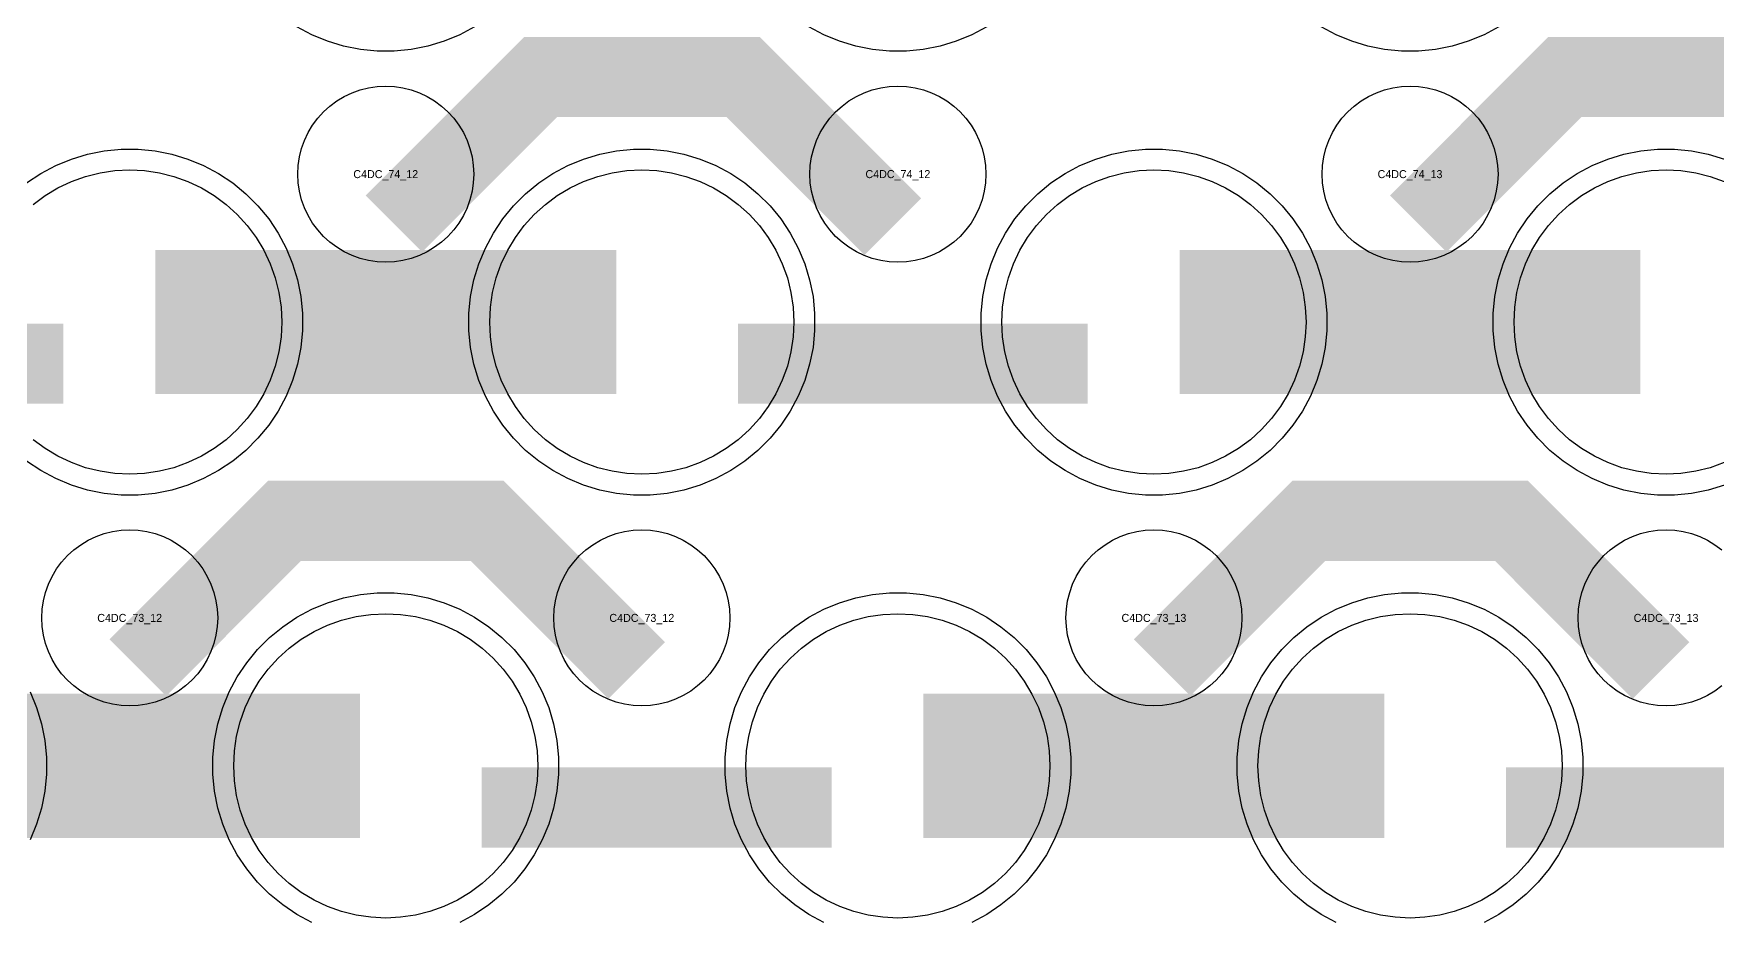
# Model space of a CAD drawing. Extents: x -11880 to 11880, y -14992 to 14992.
# Drawn here: x -8190 to -7664, y -4773 to -4496 of the extents above; entities that cross this region are included whole.
import ezdxf
from ezdxf.enums import TextEntityAlignment as Align

# ---------------------------------------------------------------- set-up
doc = ezdxf.new("R2010")
doc.units = 0
doc.header["$MEASUREMENT"] = 0
for name, color, linetype in [('GDS_775_DT_237', 138, 'CONTINUOUS'), ('RDL1_FS', 34, 'CONTINUOUS'), ('RDL_BS', 160, 'CONTINUOUS')]:
    doc.layers.add(name, color=color, linetype=linetype)

msp = doc.modelspace()

# ---------------------------------------------------------------- linework, layer by layer
at = {"layer": 'RDL1_FS'}
for points in [[(-8190.14, -4549.101), (-8186.395, -4546.323), (-8182.395, -4543.925), (-8178.181, -4541.933), (-8173.791, -4540.361), (-8169.268, -4539.229), (-8164.657, -4538.545), (-8160, -4538.316), (-8155.343, -4538.545), (-8150.732, -4539.229), (-8146.209, -4540.361), (-8141.819, -4541.933), (-8137.605, -4543.925), (-8133.605, -4546.323), (-8129.86, -4549.101), (-8126.406, -4552.231), (-8123.276, -4555.685), (-8120.498, -4559.43), (-8118.1, -4563.43), (-8116.108, -4567.644), (-8114.536, -4572.034), (-8113.404, -4576.557), (-8112.72, -4581.168), (-8112.491, -4585.825), (-8112.72, -4590.482), (-8113.404, -4595.093), (-8114.536, -4599.616), (-8116.108, -4604.006), (-8118.1, -4608.22), (-8120.498, -4612.22), (-8123.276, -4615.965), (-8126.406, -4619.419), (-8129.86, -4622.549), (-8133.605, -4625.327), (-8137.605, -4627.725), (-8141.819, -4629.717), (-8146.209, -4631.289), (-8150.732, -4632.421), (-8155.343, -4633.105), (-8160, -4633.334), (-8164.657, -4633.105), (-8169.268, -4632.421), (-8173.791, -4631.289), (-8178.181, -4629.717), (-8182.395, -4627.725), (-8186.395, -4625.327), (-8190.14, -4622.549)], [(-7661.819, -4629.717), (-7666.209, -4631.289), (-7670.732, -4632.421), (-7675.343, -4633.105), (-7680, -4633.334), (-7684.657, -4633.105), (-7689.268, -4632.421), (-7693.791, -4631.289), (-7698.181, -4629.717), (-7702.395, -4627.725), (-7706.395, -4625.327), (-7710.14, -4622.549), (-7713.594, -4619.419), (-7716.724, -4615.965), (-7719.502, -4612.22), (-7721.9, -4608.22), (-7723.892, -4604.006), (-7725.464, -4599.616), (-7726.596, -4595.093), (-7727.28, -4590.482), (-7727.509, -4585.825), (-7727.28, -4581.168), (-7726.596, -4576.557), (-7725.464, -4572.034), (-7723.892, -4567.644), (-7721.9, -4563.43), (-7719.502, -4559.43), (-7716.724, -4555.685), (-7713.594, -4552.231), (-7710.14, -4549.101), (-7706.395, -4546.323), (-7702.395, -4543.925), (-7698.181, -4541.933), (-7693.791, -4540.361), (-7689.268, -4539.229), (-7684.657, -4538.545), (-7680, -4538.316), (-7675.343, -4538.545), (-7670.732, -4539.229), (-7666.209, -4540.361), (-7661.819, -4541.933)]]:
    msp.add_lwpolyline(points, dxfattribs=at)
for points in [[(-8000, -4633.334), (-8004.657, -4633.105), (-8009.268, -4632.421), (-8013.791, -4631.289), (-8018.181, -4629.717), (-8022.395, -4627.725), (-8026.395, -4625.327), (-8030.14, -4622.549), (-8033.594, -4619.419), (-8036.724, -4615.965), (-8039.502, -4612.22), (-8041.9, -4608.22), (-8043.892, -4604.006), (-8045.464, -4599.616), (-8046.596, -4595.093), (-8047.28, -4590.482), (-8047.509, -4585.825), (-8047.28, -4581.168), (-8046.596, -4576.557), (-8045.464, -4572.034), (-8043.892, -4567.644), (-8041.9, -4563.43), (-8039.502, -4559.43), (-8036.724, -4555.685), (-8033.594, -4552.231), (-8030.14, -4549.101), (-8026.395, -4546.323), (-8022.395, -4543.925), (-8018.181, -4541.933), (-8013.791, -4540.361), (-8009.268, -4539.229), (-8004.657, -4538.545), (-8000, -4538.316), (-7995.343, -4538.545), (-7990.732, -4539.229), (-7986.209, -4540.361), (-7981.819, -4541.933), (-7977.605, -4543.925), (-7973.605, -4546.323), (-7969.86, -4549.101), (-7966.406, -4552.231), (-7963.276, -4555.685), (-7960.498, -4559.43), (-7958.1, -4563.43), (-7956.108, -4567.644), (-7954.536, -4572.034), (-7953.404, -4576.557), (-7952.72, -4581.168), (-7952.491, -4585.825), (-7952.72, -4590.482), (-7953.404, -4595.093), (-7954.536, -4599.616), (-7956.108, -4604.006), (-7958.1, -4608.22), (-7960.498, -4612.22), (-7963.276, -4615.965), (-7966.406, -4619.419), (-7969.86, -4622.549), (-7973.605, -4625.327), (-7977.605, -4627.725), (-7981.819, -4629.717), (-7986.209, -4631.289), (-7990.732, -4632.421), (-7995.343, -4633.105)], [(-7840, -4633.334), (-7844.657, -4633.105), (-7849.268, -4632.421), (-7853.791, -4631.289), (-7858.181, -4629.717), (-7862.395, -4627.725), (-7866.395, -4625.327), (-7870.14, -4622.549), (-7873.594, -4619.419), (-7876.724, -4615.965), (-7879.502, -4612.22), (-7881.9, -4608.22), (-7883.892, -4604.006), (-7885.464, -4599.616), (-7886.596, -4595.093), (-7887.28, -4590.482), (-7887.509, -4585.825), (-7887.28, -4581.168), (-7886.596, -4576.557), (-7885.464, -4572.034), (-7883.892, -4567.644), (-7881.9, -4563.43), (-7879.502, -4559.43), (-7876.724, -4555.685), (-7873.594, -4552.231), (-7870.14, -4549.101), (-7866.395, -4546.323), (-7862.395, -4543.925), (-7858.181, -4541.933), (-7853.791, -4540.361), (-7849.268, -4539.229), (-7844.657, -4538.545), (-7840, -4538.316), (-7835.343, -4538.545), (-7830.732, -4539.229), (-7826.209, -4540.361), (-7821.819, -4541.933), (-7817.605, -4543.925), (-7813.605, -4546.323), (-7809.86, -4549.101), (-7806.406, -4552.231), (-7803.276, -4555.685), (-7800.498, -4559.43), (-7798.1, -4563.43), (-7796.108, -4567.644), (-7794.536, -4572.034), (-7793.404, -4576.557), (-7792.72, -4581.168), (-7792.491, -4585.825), (-7792.72, -4590.482), (-7793.404, -4595.093), (-7794.536, -4599.616), (-7796.108, -4604.006), (-7798.1, -4608.22), (-7800.498, -4612.22), (-7803.276, -4615.965), (-7806.406, -4619.419), (-7809.86, -4622.549), (-7813.605, -4625.327), (-7817.605, -4627.725), (-7821.819, -4629.717), (-7826.209, -4631.289), (-7830.732, -4632.421), (-7835.343, -4633.105)], [(-8080, -4771.894), (-8084.657, -4771.665), (-8089.268, -4770.981), (-8093.791, -4769.849), (-8098.181, -4768.277), (-8102.395, -4766.285), (-8106.395, -4763.887), (-8110.14, -4761.109), (-8113.594, -4757.979), (-8116.724, -4754.525), (-8119.502, -4750.78), (-8121.9, -4746.78), (-8123.892, -4742.566), (-8125.464, -4738.176), (-8126.596, -4733.653), (-8127.28, -4729.042), (-8127.509, -4724.385), (-8127.28, -4719.728), (-8126.596, -4715.117), (-8125.464, -4710.594), (-8123.892, -4706.204), (-8121.9, -4701.99), (-8119.502, -4697.99), (-8116.724, -4694.245), (-8113.594, -4690.791), (-8110.14, -4687.661), (-8106.395, -4684.883), (-8102.395, -4682.485), (-8098.181, -4680.493), (-8093.791, -4678.921), (-8089.268, -4677.789), (-8084.657, -4677.105), (-8080, -4676.876), (-8075.343, -4677.105), (-8070.732, -4677.789), (-8066.209, -4678.921), (-8061.819, -4680.493), (-8057.605, -4682.485), (-8053.605, -4684.883), (-8049.86, -4687.661), (-8046.406, -4690.791), (-8043.276, -4694.245), (-8040.498, -4697.99), (-8038.1, -4701.99), (-8036.108, -4706.204), (-8034.536, -4710.594), (-8033.404, -4715.117), (-8032.72, -4719.728), (-8032.491, -4724.385), (-8032.72, -4729.042), (-8033.404, -4733.653), (-8034.536, -4738.176), (-8036.108, -4742.566), (-8038.1, -4746.78), (-8040.498, -4750.78), (-8043.276, -4754.525), (-8046.406, -4757.979), (-8049.86, -4761.109), (-8053.605, -4763.887), (-8057.605, -4766.285), (-8061.819, -4768.277), (-8066.209, -4769.849), (-8070.732, -4770.981), (-8075.343, -4771.665)], [(-7920, -4771.894), (-7924.657, -4771.665), (-7929.268, -4770.981), (-7933.791, -4769.849), (-7938.181, -4768.277), (-7942.395, -4766.285), (-7946.395, -4763.887), (-7950.14, -4761.109), (-7953.594, -4757.979), (-7956.724, -4754.525), (-7959.502, -4750.78), (-7961.9, -4746.78), (-7963.892, -4742.566), (-7965.464, -4738.176), (-7966.596, -4733.653), (-7967.28, -4729.042), (-7967.509, -4724.385), (-7967.28, -4719.728), (-7966.596, -4715.117), (-7965.464, -4710.594), (-7963.892, -4706.204), (-7961.9, -4701.99), (-7959.502, -4697.99), (-7956.724, -4694.245), (-7953.594, -4690.791), (-7950.14, -4687.661), (-7946.395, -4684.883), (-7942.395, -4682.485), (-7938.181, -4680.493), (-7933.791, -4678.921), (-7929.268, -4677.789), (-7924.657, -4677.105), (-7920, -4676.876), (-7915.343, -4677.105), (-7910.732, -4677.789), (-7906.209, -4678.921), (-7901.819, -4680.493), (-7897.605, -4682.485), (-7893.605, -4684.883), (-7889.86, -4687.661), (-7886.406, -4690.791), (-7883.276, -4694.245), (-7880.498, -4697.99), (-7878.1, -4701.99), (-7876.108, -4706.204), (-7874.536, -4710.594), (-7873.404, -4715.117), (-7872.72, -4719.728), (-7872.491, -4724.385), (-7872.72, -4729.042), (-7873.404, -4733.653), (-7874.536, -4738.176), (-7876.108, -4742.566), (-7878.1, -4746.78), (-7880.498, -4750.78), (-7883.276, -4754.525), (-7886.406, -4757.979), (-7889.86, -4761.109), (-7893.605, -4763.887), (-7897.605, -4766.285), (-7901.819, -4768.277), (-7906.209, -4769.849), (-7910.732, -4770.981), (-7915.343, -4771.665)], [(-7760, -4771.894), (-7764.657, -4771.665), (-7769.268, -4770.981), (-7773.791, -4769.849), (-7778.181, -4768.277), (-7782.395, -4766.285), (-7786.395, -4763.887), (-7790.14, -4761.109), (-7793.594, -4757.979), (-7796.724, -4754.525), (-7799.502, -4750.78), (-7801.9, -4746.78), (-7803.892, -4742.566), (-7805.464, -4738.176), (-7806.596, -4733.653), (-7807.28, -4729.042), (-7807.509, -4724.385), (-7807.28, -4719.728), (-7806.596, -4715.117), (-7805.464, -4710.594), (-7803.892, -4706.204), (-7801.9, -4701.99), (-7799.502, -4697.99), (-7796.724, -4694.245), (-7793.594, -4690.791), (-7790.14, -4687.661), (-7786.395, -4684.883), (-7782.395, -4682.485), (-7778.181, -4680.493), (-7773.791, -4678.921), (-7769.268, -4677.789), (-7764.657, -4677.105), (-7760, -4676.876), (-7755.343, -4677.105), (-7750.732, -4677.789), (-7746.209, -4678.921), (-7741.819, -4680.493), (-7737.605, -4682.485), (-7733.605, -4684.883), (-7729.86, -4687.661), (-7726.406, -4690.791), (-7723.276, -4694.245), (-7720.498, -4697.99), (-7718.1, -4701.99), (-7716.108, -4706.204), (-7714.536, -4710.594), (-7713.404, -4715.117), (-7712.72, -4719.728), (-7712.491, -4724.385), (-7712.72, -4729.042), (-7713.404, -4733.653), (-7714.536, -4738.176), (-7716.108, -4742.566), (-7718.1, -4746.78), (-7720.498, -4750.78), (-7723.276, -4754.525), (-7726.406, -4757.979), (-7729.86, -4761.109), (-7733.605, -4763.887), (-7737.605, -4766.285), (-7741.819, -4768.277), (-7746.209, -4769.849), (-7750.732, -4770.981), (-7755.343, -4771.665)]]:
    msp.add_lwpolyline(points, close=True, dxfattribs=at)
for points in [[(-8151.998, -4585.825, 45, 45, 0), (-8079.998, -4585.825, 45, 45, 0)], [(-8079.998, -4585.825, 45, 45, 0), (-8007.998, -4585.825, 45, 45, 0)], [(-7831.998, -4585.825, 45, 45, 0), (-7759.998, -4585.825, 45, 45, 0)], [(-7759.998, -4585.825, 45, 45, 0), (-7687.998, -4585.825, 45, 45, 0)], [(-8231.998, -4724.385, 45, 45, 0), (-8159.998, -4724.385, 45, 45, 0)], [(-8159.998, -4724.385, 45, 45, 0), (-8087.998, -4724.385, 45, 45, 0)], [(-7911.998, -4724.385, 45, 45, 0), (-7839.998, -4724.385, 45, 45, 0)], [(-7839.998, -4724.385, 45, 45, 0), (-7767.998, -4724.385, 45, 45, 0)]]:
    msp.add_lwpolyline(points, format="xyseb", dxfattribs=at)
at = {"layer": 'RDL_BS', "color": 240, "true_color": 0xed1f24}
for points in [[(-8052.223, -4493.643), (-8056.885, -4496.135), (-8061.795, -4498.166), (-8066.835, -4499.697), (-8072.062, -4500.743), (-8077.356, -4501.26), (-8082.644, -4501.26), (-8087.938, -4500.743), (-8093.165, -4499.697), (-8098.205, -4498.166), (-8103.115, -4496.135), (-8107.777, -4493.643)], [(-7892.223, -4493.643), (-7896.885, -4496.135), (-7901.795, -4498.166), (-7906.835, -4499.697), (-7912.062, -4500.743), (-7917.356, -4501.26), (-7922.644, -4501.26), (-7927.938, -4500.743), (-7933.165, -4499.697), (-7938.205, -4498.166), (-7943.115, -4496.135), (-7947.777, -4493.643)], [(-7732.223, -4493.643), (-7736.885, -4496.135), (-7741.795, -4498.166), (-7746.835, -4499.697), (-7752.062, -4500.743), (-7757.356, -4501.26), (-7762.644, -4501.26), (-7767.938, -4500.743), (-7773.165, -4499.697), (-7778.205, -4498.166), (-7783.115, -4496.135), (-7787.777, -4493.643)]]:
    msp.add_lwpolyline(points, dxfattribs=at)
at = {"layer": 'RDL_BS'}
for points in [[(-8077.438, -4555.139, 25, 25, 0), (-8031.623, -4509.324, 25, 25, 0), (-7998.07, -4509.324, 25, 25, 0)], [(-7921.599, -4556.038, 25, 25, 0), (-7968.313, -4509.324, 25, 25, 0), (-7998.071, -4509.324, 25, 25, 0)], [(-7757.438, -4555.139, 25, 25, 0), (-7711.623, -4509.324, 25, 25, 0), (-7678.07, -4509.324, 25, 25, 0)], [(-7601.599, -4556.038, 25, 25, 0), (-7648.313, -4509.324, 25, 25, 0), (-7678.071, -4509.324, 25, 25, 0)], [(-8289.984, -4598.838, 25, 25, 0), (-8180.719, -4598.838, 25, 25, 0)], [(-7969.984, -4598.838, 25, 25, 0), (-7860.719, -4598.838, 25, 25, 0)], [(-8157.438, -4693.699, 25, 25, 0), (-8111.623, -4647.884, 25, 25, 0), (-8078.07, -4647.884, 25, 25, 0)], [(-8001.599, -4694.598, 25, 25, 0), (-8048.313, -4647.884, 25, 25, 0), (-8078.071, -4647.884, 25, 25, 0)], [(-7837.438, -4693.699, 25, 25, 0), (-7791.623, -4647.884, 25, 25, 0), (-7758.07, -4647.884, 25, 25, 0)], [(-7681.599, -4694.598, 25, 25, 0), (-7728.313, -4647.884, 25, 25, 0), (-7758.071, -4647.884, 25, 25, 0)], [(-8049.984, -4737.398, 25, 25, 0), (-7940.719, -4737.398, 25, 25, 0)], [(-7729.984, -4737.398, 25, 25, 0), (-7620.719, -4737.398, 25, 25, 0)]]:
    msp.add_lwpolyline(points, format="xyseb", dxfattribs=at)
for points in [[(-8080, -4567.131), (-8082.693, -4566.999), (-8085.365, -4566.603), (-8087.984, -4565.946), (-8090.519, -4565.039), (-8092.956, -4563.887), (-8095.28, -4562.494), (-8097.443, -4560.891), (-8099.442, -4559.079), (-8101.254, -4557.08), (-8102.857, -4554.917), (-8104.25, -4552.593), (-8105.402, -4550.156), (-8106.309, -4547.621), (-8106.966, -4545.002), (-8107.362, -4542.33), (-8107.494, -4539.637), (-8107.362, -4536.944), (-8106.966, -4534.272), (-8106.309, -4531.653), (-8105.402, -4529.118), (-8104.25, -4526.681), (-8102.857, -4524.357), (-8101.254, -4522.194), (-8099.442, -4520.195), (-8097.443, -4518.383), (-8095.28, -4516.78), (-8092.956, -4515.387), (-8090.519, -4514.235), (-8087.984, -4513.328), (-8085.365, -4512.671), (-8082.693, -4512.275), (-8080, -4512.143), (-8077.307, -4512.275), (-8074.635, -4512.671), (-8072.016, -4513.328), (-8069.481, -4514.235), (-8067.044, -4515.387), (-8064.72, -4516.78), (-8062.557, -4518.383), (-8060.558, -4520.195), (-8058.746, -4522.194), (-8057.143, -4524.357), (-8055.75, -4526.681), (-8054.598, -4529.118), (-8053.691, -4531.653), (-8053.034, -4534.272), (-8052.638, -4536.944), (-8052.506, -4539.637), (-8052.638, -4542.33), (-8053.034, -4545.002), (-8053.691, -4547.621), (-8054.598, -4550.156), (-8055.75, -4552.593), (-8057.143, -4554.917), (-8058.746, -4557.08), (-8060.558, -4559.079), (-8062.557, -4560.891), (-8064.72, -4562.494), (-8067.044, -4563.887), (-8069.481, -4565.039), (-8072.016, -4565.946), (-8074.635, -4566.603), (-8077.307, -4566.999)], [(-7920, -4567.131), (-7922.693, -4566.999), (-7925.365, -4566.603), (-7927.984, -4565.946), (-7930.519, -4565.039), (-7932.956, -4563.887), (-7935.28, -4562.494), (-7937.443, -4560.891), (-7939.442, -4559.079), (-7941.254, -4557.08), (-7942.857, -4554.917), (-7944.25, -4552.593), (-7945.402, -4550.156), (-7946.309, -4547.621), (-7946.966, -4545.002), (-7947.362, -4542.33), (-7947.494, -4539.637), (-7947.362, -4536.944), (-7946.966, -4534.272), (-7946.309, -4531.653), (-7945.402, -4529.118), (-7944.25, -4526.681), (-7942.857, -4524.357), (-7941.254, -4522.194), (-7939.442, -4520.195), (-7937.443, -4518.383), (-7935.28, -4516.78), (-7932.956, -4515.387), (-7930.519, -4514.235), (-7927.984, -4513.328), (-7925.365, -4512.671), (-7922.693, -4512.275), (-7920, -4512.143), (-7917.307, -4512.275), (-7914.635, -4512.671), (-7912.016, -4513.328), (-7909.481, -4514.235), (-7907.044, -4515.387), (-7904.72, -4516.78), (-7902.557, -4518.383), (-7900.558, -4520.195), (-7898.746, -4522.194), (-7897.143, -4524.357), (-7895.75, -4526.681), (-7894.598, -4529.118), (-7893.691, -4531.653), (-7893.034, -4534.272), (-7892.638, -4536.944), (-7892.506, -4539.637), (-7892.638, -4542.33), (-7893.034, -4545.002), (-7893.691, -4547.621), (-7894.598, -4550.156), (-7895.75, -4552.593), (-7897.143, -4554.917), (-7898.746, -4557.08), (-7900.558, -4559.079), (-7902.557, -4560.891), (-7904.72, -4562.494), (-7907.044, -4563.887), (-7909.481, -4565.039), (-7912.016, -4565.946), (-7914.635, -4566.603), (-7917.307, -4566.999)], [(-7760, -4567.131), (-7762.693, -4566.999), (-7765.365, -4566.603), (-7767.984, -4565.946), (-7770.519, -4565.039), (-7772.956, -4563.887), (-7775.28, -4562.494), (-7777.443, -4560.891), (-7779.442, -4559.079), (-7781.254, -4557.08), (-7782.857, -4554.917), (-7784.25, -4552.593), (-7785.402, -4550.156), (-7786.309, -4547.621), (-7786.966, -4545.002), (-7787.362, -4542.33), (-7787.494, -4539.637), (-7787.362, -4536.944), (-7786.966, -4534.272), (-7786.309, -4531.653), (-7785.402, -4529.118), (-7784.25, -4526.681), (-7782.857, -4524.357), (-7781.254, -4522.194), (-7779.442, -4520.195), (-7777.443, -4518.383), (-7775.28, -4516.78), (-7772.956, -4515.387), (-7770.519, -4514.235), (-7767.984, -4513.328), (-7765.365, -4512.671), (-7762.693, -4512.275), (-7760, -4512.143), (-7757.307, -4512.275), (-7754.635, -4512.671), (-7752.016, -4513.328), (-7749.481, -4514.235), (-7747.044, -4515.387), (-7744.72, -4516.78), (-7742.557, -4518.383), (-7740.558, -4520.195), (-7738.746, -4522.194), (-7737.143, -4524.357), (-7735.75, -4526.681), (-7734.598, -4529.118), (-7733.691, -4531.653), (-7733.034, -4534.272), (-7732.638, -4536.944), (-7732.506, -4539.637), (-7732.638, -4542.33), (-7733.034, -4545.002), (-7733.691, -4547.621), (-7734.598, -4550.156), (-7735.75, -4552.593), (-7737.143, -4554.917), (-7738.746, -4557.08), (-7740.558, -4559.079), (-7742.557, -4560.891), (-7744.72, -4562.494), (-7747.044, -4563.887), (-7749.481, -4565.039), (-7752.016, -4565.946), (-7754.635, -4566.603), (-7757.307, -4566.999)], [(-8002.644, -4639.825), (-8007.938, -4639.308), (-8013.165, -4638.262), (-8018.205, -4636.731), (-8023.115, -4634.7), (-8027.777, -4632.208), (-8032.191, -4629.261), (-8036.292, -4625.899), (-8040.074, -4622.117), (-8043.436, -4618.016), (-8046.383, -4613.602), (-8048.875, -4608.94), (-8050.906, -4604.03), (-8052.437, -4598.99), (-8053.483, -4593.763), (-8054, -4588.469), (-8054, -4583.181), (-8053.483, -4577.887), (-8052.437, -4572.66), (-8050.906, -4567.62), (-8048.875, -4562.71), (-8046.383, -4558.048), (-8043.436, -4553.634), (-8040.074, -4549.533), (-8036.292, -4545.751), (-8032.191, -4542.389), (-8027.777, -4539.442), (-8023.115, -4536.95), (-8018.205, -4534.919), (-8013.165, -4533.388), (-8007.938, -4532.342), (-8002.644, -4531.825), (-7997.356, -4531.825), (-7992.062, -4532.342), (-7986.835, -4533.388), (-7981.795, -4534.919), (-7976.885, -4536.95), (-7972.223, -4539.442), (-7967.809, -4542.389), (-7963.708, -4545.751), (-7959.926, -4549.533), (-7956.564, -4553.634), (-7953.617, -4558.048), (-7951.125, -4562.71), (-7949.094, -4567.62), (-7947.563, -4572.66), (-7946.517, -4577.887), (-7946, -4583.181), (-7946, -4588.469), (-7946.517, -4593.763), (-7947.563, -4598.99), (-7949.094, -4604.03), (-7951.125, -4608.94), (-7953.617, -4613.602), (-7956.564, -4618.016), (-7959.926, -4622.117), (-7963.708, -4625.899), (-7967.809, -4629.261), (-7972.223, -4632.208), (-7976.885, -4634.7), (-7981.795, -4636.731), (-7986.835, -4638.262), (-7992.062, -4639.308), (-7997.356, -4639.825)], [(-7842.644, -4639.825), (-7847.938, -4639.308), (-7853.165, -4638.262), (-7858.205, -4636.731), (-7863.115, -4634.7), (-7867.777, -4632.208), (-7872.191, -4629.261), (-7876.292, -4625.899), (-7880.074, -4622.117), (-7883.436, -4618.016), (-7886.383, -4613.602), (-7888.875, -4608.94), (-7890.906, -4604.03), (-7892.437, -4598.99), (-7893.483, -4593.763), (-7894, -4588.469), (-7894, -4583.181), (-7893.483, -4577.887), (-7892.437, -4572.66), (-7890.906, -4567.62), (-7888.875, -4562.71), (-7886.383, -4558.048), (-7883.436, -4553.634), (-7880.074, -4549.533), (-7876.292, -4545.751), (-7872.191, -4542.389), (-7867.777, -4539.442), (-7863.115, -4536.95), (-7858.205, -4534.919), (-7853.165, -4533.388), (-7847.938, -4532.342), (-7842.644, -4531.825), (-7837.356, -4531.825), (-7832.062, -4532.342), (-7826.835, -4533.388), (-7821.795, -4534.919), (-7816.885, -4536.95), (-7812.223, -4539.442), (-7807.809, -4542.389), (-7803.708, -4545.751), (-7799.926, -4549.533), (-7796.564, -4553.634), (-7793.617, -4558.048), (-7791.125, -4562.71), (-7789.094, -4567.62), (-7787.563, -4572.66), (-7786.517, -4577.887), (-7786, -4583.181), (-7786, -4588.469), (-7786.517, -4593.763), (-7787.563, -4598.99), (-7789.094, -4604.03), (-7791.125, -4608.94), (-7793.617, -4613.602), (-7796.564, -4618.016), (-7799.926, -4622.117), (-7803.708, -4625.899), (-7807.809, -4629.261), (-7812.223, -4632.208), (-7816.885, -4634.7), (-7821.795, -4636.731), (-7826.835, -4638.262), (-7832.062, -4639.308), (-7837.356, -4639.825)], [(-8160, -4705.691), (-8162.693, -4705.559), (-8165.365, -4705.163), (-8167.984, -4704.506), (-8170.519, -4703.599), (-8172.956, -4702.447), (-8175.28, -4701.054), (-8177.443, -4699.451), (-8179.442, -4697.639), (-8181.254, -4695.64), (-8182.857, -4693.477), (-8184.25, -4691.153), (-8185.402, -4688.716), (-8186.309, -4686.181), (-8186.966, -4683.562), (-8187.362, -4680.89), (-8187.494, -4678.197), (-8187.362, -4675.504), (-8186.966, -4672.832), (-8186.309, -4670.213), (-8185.402, -4667.678), (-8184.25, -4665.241), (-8182.857, -4662.917), (-8181.254, -4660.754), (-8179.442, -4658.755), (-8177.443, -4656.943), (-8175.28, -4655.34), (-8172.956, -4653.947), (-8170.519, -4652.795), (-8167.984, -4651.888), (-8165.365, -4651.231), (-8162.693, -4650.835), (-8160, -4650.703), (-8157.307, -4650.835), (-8154.635, -4651.231), (-8152.016, -4651.888), (-8149.481, -4652.795), (-8147.044, -4653.947), (-8144.72, -4655.34), (-8142.557, -4656.943), (-8140.558, -4658.755), (-8138.746, -4660.754), (-8137.143, -4662.917), (-8135.75, -4665.241), (-8134.598, -4667.678), (-8133.691, -4670.213), (-8133.034, -4672.832), (-8132.638, -4675.504), (-8132.506, -4678.197), (-8132.638, -4680.89), (-8133.034, -4683.562), (-8133.691, -4686.181), (-8134.598, -4688.716), (-8135.75, -4691.153), (-8137.143, -4693.477), (-8138.746, -4695.64), (-8140.558, -4697.639), (-8142.557, -4699.451), (-8144.72, -4701.054), (-8147.044, -4702.447), (-8149.481, -4703.599), (-8152.016, -4704.506), (-8154.635, -4705.163), (-8157.307, -4705.559)], [(-8000, -4705.691), (-8002.693, -4705.559), (-8005.365, -4705.163), (-8007.984, -4704.506), (-8010.519, -4703.599), (-8012.956, -4702.447), (-8015.28, -4701.054), (-8017.443, -4699.451), (-8019.442, -4697.639), (-8021.254, -4695.64), (-8022.857, -4693.477), (-8024.25, -4691.153), (-8025.402, -4688.716), (-8026.309, -4686.181), (-8026.966, -4683.562), (-8027.362, -4680.89), (-8027.494, -4678.197), (-8027.362, -4675.504), (-8026.966, -4672.832), (-8026.309, -4670.213), (-8025.402, -4667.678), (-8024.25, -4665.241), (-8022.857, -4662.917), (-8021.254, -4660.754), (-8019.442, -4658.755), (-8017.443, -4656.943), (-8015.28, -4655.34), (-8012.956, -4653.947), (-8010.519, -4652.795), (-8007.984, -4651.888), (-8005.365, -4651.231), (-8002.693, -4650.835), (-8000, -4650.703), (-7997.307, -4650.835), (-7994.635, -4651.231), (-7992.016, -4651.888), (-7989.481, -4652.795), (-7987.044, -4653.947), (-7984.72, -4655.34), (-7982.557, -4656.943), (-7980.558, -4658.755), (-7978.746, -4660.754), (-7977.143, -4662.917), (-7975.75, -4665.241), (-7974.598, -4667.678), (-7973.691, -4670.213), (-7973.034, -4672.832), (-7972.638, -4675.504), (-7972.506, -4678.197), (-7972.638, -4680.89), (-7973.034, -4683.562), (-7973.691, -4686.181), (-7974.598, -4688.716), (-7975.75, -4691.153), (-7977.143, -4693.477), (-7978.746, -4695.64), (-7980.558, -4697.639), (-7982.557, -4699.451), (-7984.72, -4701.054), (-7987.044, -4702.447), (-7989.481, -4703.599), (-7992.016, -4704.506), (-7994.635, -4705.163), (-7997.307, -4705.559)], [(-7840, -4705.691), (-7842.693, -4705.559), (-7845.365, -4705.163), (-7847.984, -4704.506), (-7850.519, -4703.599), (-7852.956, -4702.447), (-7855.28, -4701.054), (-7857.443, -4699.451), (-7859.442, -4697.639), (-7861.254, -4695.64), (-7862.857, -4693.477), (-7864.25, -4691.153), (-7865.402, -4688.716), (-7866.309, -4686.181), (-7866.966, -4683.562), (-7867.362, -4680.89), (-7867.494, -4678.197), (-7867.362, -4675.504), (-7866.966, -4672.832), (-7866.309, -4670.213), (-7865.402, -4667.678), (-7864.25, -4665.241), (-7862.857, -4662.917), (-7861.254, -4660.754), (-7859.442, -4658.755), (-7857.443, -4656.943), (-7855.28, -4655.34), (-7852.956, -4653.947), (-7850.519, -4652.795), (-7847.984, -4651.888), (-7845.365, -4651.231), (-7842.693, -4650.835), (-7840, -4650.703), (-7837.307, -4650.835), (-7834.635, -4651.231), (-7832.016, -4651.888), (-7829.481, -4652.795), (-7827.044, -4653.947), (-7824.72, -4655.34), (-7822.557, -4656.943), (-7820.558, -4658.755), (-7818.746, -4660.754), (-7817.143, -4662.917), (-7815.75, -4665.241), (-7814.598, -4667.678), (-7813.691, -4670.213), (-7813.034, -4672.832), (-7812.638, -4675.504), (-7812.506, -4678.197), (-7812.638, -4680.89), (-7813.034, -4683.562), (-7813.691, -4686.181), (-7814.598, -4688.716), (-7815.75, -4691.153), (-7817.143, -4693.477), (-7818.746, -4695.64), (-7820.558, -4697.639), (-7822.557, -4699.451), (-7824.72, -4701.054), (-7827.044, -4702.447), (-7829.481, -4703.599), (-7832.016, -4704.506), (-7834.635, -4705.163), (-7837.307, -4705.559)]]:
    msp.add_lwpolyline(points, close=True, dxfattribs=at)
for points in [[(-8192.191, -4542.389), (-8187.777, -4539.442), (-8183.115, -4536.95), (-8178.205, -4534.919), (-8173.165, -4533.388), (-8167.938, -4532.342), (-8162.644, -4531.825), (-8157.356, -4531.825), (-8152.062, -4532.342), (-8146.835, -4533.388), (-8141.795, -4534.919), (-8136.885, -4536.95), (-8132.223, -4539.442), (-8127.809, -4542.389), (-8123.708, -4545.751), (-8119.926, -4549.533), (-8116.564, -4553.634), (-8113.617, -4558.048), (-8111.125, -4562.71), (-8109.094, -4567.62), (-8107.563, -4572.66), (-8106.517, -4577.887), (-8106, -4583.181), (-8106, -4588.469), (-8106.517, -4593.763), (-8107.563, -4598.99), (-8109.094, -4604.03), (-8111.125, -4608.94), (-8113.617, -4613.602), (-8116.564, -4618.016), (-8119.926, -4622.117), (-8123.708, -4625.899), (-8127.809, -4629.261), (-8132.223, -4632.208), (-8136.885, -4634.7), (-8141.795, -4636.731), (-8146.835, -4638.262), (-8152.062, -4639.308), (-8157.356, -4639.825), (-8162.644, -4639.825), (-8167.938, -4639.308), (-8173.165, -4638.262), (-8178.205, -4636.731), (-8183.115, -4634.7), (-8187.777, -4632.208), (-8192.191, -4629.261)], [(-7661.795, -4636.731), (-7666.835, -4638.262), (-7672.062, -4639.308), (-7677.356, -4639.825), (-7682.644, -4639.825), (-7687.938, -4639.308), (-7693.165, -4638.262), (-7698.205, -4636.731), (-7703.115, -4634.7), (-7707.777, -4632.208), (-7712.191, -4629.261), (-7716.292, -4625.899), (-7720.074, -4622.117), (-7723.436, -4618.016), (-7726.383, -4613.602), (-7728.875, -4608.94), (-7730.906, -4604.03), (-7732.437, -4598.99), (-7733.483, -4593.763), (-7734, -4588.469), (-7734, -4583.181), (-7733.483, -4577.887), (-7732.437, -4572.66), (-7730.906, -4567.62), (-7728.875, -4562.71), (-7726.383, -4558.048), (-7723.436, -4553.634), (-7720.074, -4549.533), (-7716.292, -4545.751), (-7712.191, -4542.389), (-7707.777, -4539.442), (-7703.115, -4536.95), (-7698.205, -4534.919), (-7693.165, -4533.388), (-7687.938, -4532.342), (-7682.644, -4531.825), (-7677.356, -4531.825), (-7672.062, -4532.342), (-7666.835, -4533.388), (-7661.795, -4534.919)], [(-7662.557, -4699.451), (-7664.72, -4701.054), (-7667.044, -4702.447), (-7669.481, -4703.599), (-7672.016, -4704.506), (-7674.635, -4705.163), (-7677.307, -4705.559), (-7680, -4705.691), (-7682.693, -4705.559), (-7685.365, -4705.163), (-7687.984, -4704.506), (-7690.519, -4703.599), (-7692.956, -4702.447), (-7695.28, -4701.054), (-7697.443, -4699.451), (-7699.442, -4697.639), (-7701.254, -4695.64), (-7702.857, -4693.477), (-7704.25, -4691.153), (-7705.402, -4688.716), (-7706.309, -4686.181), (-7706.966, -4683.562), (-7707.362, -4680.89), (-7707.494, -4678.197), (-7707.362, -4675.504), (-7706.966, -4672.832), (-7706.309, -4670.213), (-7705.402, -4667.678), (-7704.25, -4665.241), (-7702.857, -4662.917), (-7701.254, -4660.754), (-7699.442, -4658.755), (-7697.443, -4656.943), (-7695.28, -4655.34), (-7692.956, -4653.947), (-7690.519, -4652.795), (-7687.984, -4651.888), (-7685.365, -4651.231), (-7682.693, -4650.835), (-7680, -4650.703), (-7677.307, -4650.835), (-7674.635, -4651.231), (-7672.016, -4651.888), (-7669.481, -4652.795), (-7667.044, -4653.947), (-7664.72, -4655.34), (-7662.557, -4656.943)], [(-8103.115, -4773.26), (-8107.777, -4770.768), (-8112.191, -4767.821), (-8116.292, -4764.459), (-8120.074, -4760.677), (-8123.436, -4756.576), (-8126.383, -4752.162), (-8128.875, -4747.5), (-8130.906, -4742.59), (-8132.437, -4737.55), (-8133.483, -4732.323), (-8134, -4727.029), (-8134, -4721.741), (-8133.483, -4716.447), (-8132.437, -4711.22), (-8130.906, -4706.18), (-8128.875, -4701.27), (-8126.383, -4696.608), (-8123.436, -4692.194), (-8120.074, -4688.093), (-8116.292, -4684.311), (-8112.191, -4680.949), (-8107.777, -4678.002), (-8103.115, -4675.51), (-8098.205, -4673.479), (-8093.165, -4671.948), (-8087.938, -4670.902), (-8082.644, -4670.385), (-8077.356, -4670.385), (-8072.062, -4670.902), (-8066.835, -4671.948), (-8061.795, -4673.479), (-8056.885, -4675.51), (-8052.223, -4678.002), (-8047.809, -4680.949), (-8043.708, -4684.311), (-8039.926, -4688.093), (-8036.564, -4692.194), (-8033.617, -4696.608), (-8031.125, -4701.27), (-8029.094, -4706.18), (-8027.563, -4711.22), (-8026.517, -4716.447), (-8026, -4721.741), (-8026, -4727.029), (-8026.517, -4732.323), (-8027.563, -4737.55), (-8029.094, -4742.59), (-8031.125, -4747.5), (-8033.617, -4752.162), (-8036.564, -4756.576), (-8039.926, -4760.677), (-8043.708, -4764.459), (-8047.809, -4767.821), (-8052.223, -4770.768), (-8056.885, -4773.26)], [(-7943.115, -4773.26), (-7947.777, -4770.768), (-7952.191, -4767.821), (-7956.292, -4764.459), (-7960.074, -4760.677), (-7963.436, -4756.576), (-7966.383, -4752.162), (-7968.875, -4747.5), (-7970.906, -4742.59), (-7972.437, -4737.55), (-7973.483, -4732.323), (-7974, -4727.029), (-7974, -4721.741), (-7973.483, -4716.447), (-7972.437, -4711.22), (-7970.906, -4706.18), (-7968.875, -4701.27), (-7966.383, -4696.608), (-7963.436, -4692.194), (-7960.074, -4688.093), (-7956.292, -4684.311), (-7952.191, -4680.949), (-7947.777, -4678.002), (-7943.115, -4675.51), (-7938.205, -4673.479), (-7933.165, -4671.948), (-7927.938, -4670.902), (-7922.644, -4670.385), (-7917.356, -4670.385), (-7912.062, -4670.902), (-7906.835, -4671.948), (-7901.795, -4673.479), (-7896.885, -4675.51), (-7892.223, -4678.002), (-7887.809, -4680.949), (-7883.708, -4684.311), (-7879.926, -4688.093), (-7876.564, -4692.194), (-7873.617, -4696.608), (-7871.125, -4701.27), (-7869.094, -4706.18), (-7867.563, -4711.22), (-7866.517, -4716.447), (-7866, -4721.741), (-7866, -4727.029), (-7866.517, -4732.323), (-7867.563, -4737.55), (-7869.094, -4742.59), (-7871.125, -4747.5), (-7873.617, -4752.162), (-7876.564, -4756.576), (-7879.926, -4760.677), (-7883.708, -4764.459), (-7887.809, -4767.821), (-7892.223, -4770.768), (-7896.885, -4773.26)], [(-7783.115, -4773.26), (-7787.777, -4770.768), (-7792.191, -4767.821), (-7796.292, -4764.459), (-7800.074, -4760.677), (-7803.436, -4756.576), (-7806.383, -4752.162), (-7808.875, -4747.5), (-7810.906, -4742.59), (-7812.437, -4737.55), (-7813.483, -4732.323), (-7814, -4727.029), (-7814, -4721.741), (-7813.483, -4716.447), (-7812.437, -4711.22), (-7810.906, -4706.18), (-7808.875, -4701.27), (-7806.383, -4696.608), (-7803.436, -4692.194), (-7800.074, -4688.093), (-7796.292, -4684.311), (-7792.191, -4680.949), (-7787.777, -4678.002), (-7783.115, -4675.51), (-7778.205, -4673.479), (-7773.165, -4671.948), (-7767.938, -4670.902), (-7762.644, -4670.385), (-7757.356, -4670.385), (-7752.062, -4670.902), (-7746.835, -4671.948), (-7741.795, -4673.479), (-7736.885, -4675.51), (-7732.223, -4678.002), (-7727.809, -4680.949), (-7723.708, -4684.311), (-7719.926, -4688.093), (-7716.564, -4692.194), (-7713.617, -4696.608), (-7711.125, -4701.27), (-7709.094, -4706.18), (-7707.563, -4711.22), (-7706.517, -4716.447), (-7706, -4721.741), (-7706, -4727.029), (-7706.517, -4732.323), (-7707.563, -4737.55), (-7709.094, -4742.59), (-7711.125, -4747.5), (-7713.617, -4752.162), (-7716.564, -4756.576), (-7719.926, -4760.677), (-7723.708, -4764.459), (-7727.809, -4767.821), (-7732.223, -4770.768), (-7736.885, -4773.26)], [(-8191.125, -4701.27), (-8189.094, -4706.18), (-8187.563, -4711.22), (-8186.517, -4716.447), (-8186, -4721.741), (-8186, -4727.029), (-8186.517, -4732.323), (-8187.563, -4737.55), (-8189.094, -4742.59), (-8191.125, -4747.5)]]:
    msp.add_lwpolyline(points, dxfattribs=at)

# ---------------------------------------------------------------- texts
at = {"layer": 'GDS_775_DT_237'}
for s, p in [('C4DC_74_12', (-8080, -4539.637)), ('C4DC_74_12', (-8080, -4539.637)), ('C4DC_74_12', (-7920, -4539.637)), ('C4DC_74_12', (-7920, -4539.637)), ('C4DC_74_13', (-7760, -4539.637)), ('C4DC_74_13', (-7760, -4539.637)), ('C4DC_73_12', (-8160, -4678.197)), ('C4DC_73_12', (-8160, -4678.197)), ('C4DC_73_12', (-8000, -4678.197)), ('C4DC_73_12', (-8000, -4678.197)), ('C4DC_73_13', (-7840, -4678.197)), ('C4DC_73_13', (-7840, -4678.197)), ('C4DC_73_13', (-7680, -4678.197)), ('C4DC_73_13', (-7680, -4678.197))]:
    msp.add_text(s, height=2.5, dxfattribs=at).set_placement(p, align=Align.MIDDLE_CENTER)

doc.saveas('drawing.dxf')
